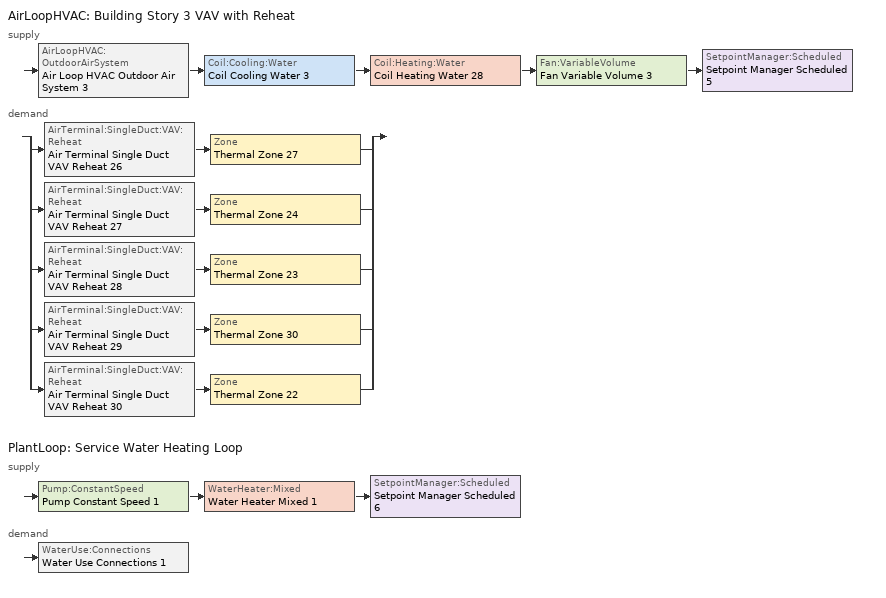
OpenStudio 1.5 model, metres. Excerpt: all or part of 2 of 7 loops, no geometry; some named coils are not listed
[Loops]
AirLoopHVAC 'Building Story 3 VAV with Reheat'
 supply: AirLoopHVAC:OutdoorAirSystem 'Air Loop HVAC Outdoor Air System 3' > Coil:Cooling:Water 'Coil Cooling Water 3' > Coil:Heating:Water 'Coil Heating Water 28' > Fan:VariableVolume 'Fan Variable Volume 3' > SetpointManager:Scheduled 'Setpoint Manager Scheduled 5'
 demand: split
  | AirTerminal:SingleDuct:VAV:Reheat 'Air Terminal Single Duct VAV Reheat 26' > Zone 'Thermal Zone 27'
  | AirTerminal:SingleDuct:VAV:Reheat 'Air Terminal Single Duct VAV Reheat 27' > Zone 'Thermal Zone 24'
  | AirTerminal:SingleDuct:VAV:Reheat 'Air Terminal Single Duct VAV Reheat 28' > Zone 'Thermal Zone 23'
  | AirTerminal:SingleDuct:VAV:Reheat 'Air Terminal Single Duct VAV Reheat 29' > Zone 'Thermal Zone 30'
  | AirTerminal:SingleDuct:VAV:Reheat 'Air Terminal Single Duct VAV Reheat 30' > Zone 'Thermal Zone 22'
PlantLoop 'Service Water Heating Loop'
 supply: Pump:ConstantSpeed 'Pump Constant Speed 1' > WaterHeater:Mixed 'Water Heater Mixed 1' > SetpointManager:Scheduled 'Setpoint Manager Scheduled 6'
 demand: WaterUse:Connections 'Water Use Connections 1'
[Sizing:Zone] Zone Cooling Design Supply Air Temperature {C}=14; Zone Heating Design Supply Air Temperature {C}=40; Zone Cooling Design Supply Air Humidity Ratio {kg-H2O/kg-air}=0.0085; Zone Heating Design Supply Air Humidity Ratio {kg-H2O/kg-air}=0.008; Cooling Design Air Flow Method=DesignDay; Heating Design Air Flow Method=DesignDay
Thermal Zone 22; Thermal Zone 23; Thermal Zone 24; Thermal Zone 27; Thermal Zone 30
[Zone equipment]
Thermal Zone 22: Air Terminal Single Duct VAV Reheat 30
Thermal Zone 23: Air Terminal Single Duct VAV Reheat 28
Thermal Zone 24: Air Terminal Single Duct VAV Reheat 27
Thermal Zone 27: Air Terminal Single Duct VAV Reheat 26
Thermal Zone 30: Air Terminal Single Duct VAV Reheat 29
[WaterUse:Connections]
Water Use Connections 1: Water Use Equipment Name 1=Water Use Equipment 1
[WaterUse:Equipment:Definition]
Restroom|swh_def: Peak Flow Rate {m3/s}=3.14288e-05; Target Temperature Schedule=swh_target_temp - extend 0.0 shift 0.0; Sensible Fraction Schedule=swh_sensible_fraction - extend 0.0 shift 0.0; Latent Fraction Schedule=swh_latent_fraction - extend 0.0 shift 0.0
[WaterUse:Equipment]
Water Use Equipment 1: Water Use Equipment Definition=Restroom|swh_def; Flow Rate Fraction Schedule=0800|1700|Office|default|swh - extend 0.0 shift 0.0
[PlantLoop]
Service Water Heating Loop: Maximum Loop Flow Rate {m3/s}=3.14288e-05; Plant Loop Volume {m3}=0.0707149
[Sizing:Plant]
Service Water Heating Loop: Loop Type=Heating; Design Loop Exit Temperature {C}=60; Loop Design Temperature Difference {deltaC}=11.1111
[SetpointManager:Scheduled] Control Variable=Temperature
Name | Schedule
Setpoint Manager Scheduled 5 | Supply Air Temp 55F - extend 0.0 shift 0.0
Setpoint Manager Scheduled 6 | Service/Domestic Water Temp - 140F - extend 0.0 shift 0.0
[AirLoopHVAC]
Building Story 3 VAV with Reheat: Design Supply Air Flow Rate {m3/s}=3.55294
[Sizing:System]
Building Story 3 VAV with Reheat: Type of Load to Size On=Sensible; Design Outdoor Air Flow Rate {m3/s}=3.55294; Minimum System Air Flow Ratio=0.3; Preheat Design Temperature {C}=7; Preheat Design Humidity Ratio {kg-H2O/kg-Air}=0.008; Precool Design Temperature {C}=12.8; Precool Design Humidity Ratio {kg-H2O/kg-Air}=0.008; Central Cooling Design Supply Air Temperature {C}=12.8; Central Heating Design Supply Air Temperature {C}=12.8; Sizing Option=NonCoincident; 100% Outdoor Air in Cooling=Yes; 100% Outdoor Air in Heating=Yes; Central Cooling Design Supply Air Humidity Ratio {kg-H2O/kg-Air}=0.0085; Central Heating Design Supply Air Humidity Ratio {kg-H2O/kg-Air}=0.008; Cooling Design Air Flow Method=DesignDay; Cooling Design Air Flow Rate {m3/s}=0; Heating Design Air Flow Method=DesignDay; Heating Design Air Flow Rate {m3/s}=0; System Outdoor Air Method=ZoneSum
[Controller:OutdoorAir]
Controller Outdoor Air 3: Minimum Outdoor Air Flow Rate {m3/s}=Autosize; Maximum Outdoor Air Flow Rate {m3/s}=3.55294; Economizer Control Type=DifferentialEnthalpy; Economizer Control Action Type=ModulateFlow; Economizer Maximum Limit Dry-Bulb Temperature {C}=20.5556; Economizer Maximum Limit Enthalpy {J/kg}=65128; Economizer Maximum Limit Dewpoint Temperature {C}=12.7778; Economizer Minimum Limit Dry-Bulb Temperature {C}=-100; Lockout Type=NoLockout; Minimum Limit Type=FixedMinimum; Controller Mechanical Ventilation=Controller Mechanical Ventilation 3; High Humidity Control=No; Heat Recovery Bypass Control Type=BypassWhenWithinEconomizerLimits
[Controller:MechanicalVentilation]
Controller Mechanical Ventilation 3: Availability Schedule=Always On Discrete; Demand Controlled Ventilation=Yes; System Outdoor Air Method=ZoneSum
[AirLoopHVAC:OutdoorAirSystem]
Air Loop HVAC Outdoor Air System 3: Controller=Controller Outdoor Air 3
[Fan:VariableVolume]
Fan Variable Volume 3: Availability Schedule=Always On Discrete; Fan Efficiency=0.6045; Pressure Rise {Pa}=500; Maximum Flow Rate {m3/s}=3.55294; Fan Power Minimum Flow Rate Input Method=FixedFlowRate; Fan Power Minimum Flow Fraction=0; Fan Power Minimum Air Flow Rate {m3/s}=0; Motor Efficiency=0.93; Motor In Airstream Fraction=1; Fan Power Coefficient 1=0.0407599; Fan Power Coefficient 2=0.088045; Fan Power Coefficient 3=-0.0729261; Fan Power Coefficient 4=0.94374; Fan Power Coefficient 5=0
[AirTerminal:SingleDuct:VAV:Reheat] Availability Schedule=Always On Discrete; Zone Minimum Air Flow Input Method=Constant; Constant Minimum Air Flow Fraction=0.3; Fixed Minimum Air Flow Rate {m3/s}=0; Minimum Hot Water or Steam Flow Rate {m3/s}=0; Convergence Tolerance=0.001; Damper Heating Action=Normal; Maximum Flow per Zone Floor Area During Reheat {m3/s-m2}=0.002032; Maximum Reheat Air Temperature {C}=35
Name | Maximum Air Flow Rate {m3/s} | Reheat Coil | Maximum Hot Water or Steam Flow Rate {m3/s} | Maximum Flow Fraction During Reheat
Air Terminal Single Duct VAV Reheat 26 | 0.251341 | Coil Heating Water 29 | 0.00011487 | 0.593788
Air Terminal Single Duct VAV Reheat 27 | 0.41208 | Coil Heating Water 30 | 0.000171406 | 0.632717
Air Terminal Single Duct VAV Reheat 28 | 2.19105 | Coil Heating Water 31 | 0.000343562 | 0.702765
Air Terminal Single Duct VAV Reheat 29 | 0.267971 | Coil Heating Water 32 | 0.000114905 | 0.556938
Air Terminal Single Duct VAV Reheat 30 | 0.430499 | Coil Heating Water 33 | 0.00017146 | 0.605647
[Pump:ConstantSpeed]
Pump Constant Speed 1: Rated Flow Rate {m3/s}=3.14288e-05; Rated Pump Head {Pa}=0; Rated Power Consumption {W}=0; Motor Efficiency=0.9; Fraction of Motor Inefficiencies to Fluid Stream=0; Pump Control Type=Intermittent
[WaterHeater:Mixed]
Water Heater Mixed 1: Tank Volume {m3}=0.3785; Setpoint Temperature Schedule=Service/Domestic Water Temp - 140F - extend 0.0 shift 0.0; Deadband Temperature Difference {deltaC}=2; Maximum Temperature Limit {C}=100; Heater Control Type=Cycle; Heater Maximum Capacity {W}=845000; Heater Fuel Type=NaturalGas; Heater Thermal Efficiency=0.8; Off Cycle Parasitic Fuel Consumption Rate {W}=20; Off Cycle Parasitic Fuel Type=NaturalGas; Off Cycle Parasitic Heat Fraction to Tank=0.8; On Cycle Parasitic Fuel Type=NaturalGas; Ambient Temperature Indicator=Schedule; Ambient Temperature Schedule=Water Heater Ambient Temp Schedule - 70F - extend 0.0 shift 0.0; Off Cycle Loss Coefficient to Ambient Temperature {W/K}=6; On Cycle Loss Coefficient to Ambient Temperature {W/K}=6; Use Side Effectiveness=1; Source Side Effectiveness=1; Use Side Design Flow Rate {m3/s}=autosize; Source Side Design Flow Rate {m3/s}=autosize; Indirect Water Heating Recovery Time {hr}=1.5
[Schedule:Ruleset]
Name | Default Day Schedule | Summer Design Day Schedule | Winter Design Day Schedule
0800|1700|Office|default|swh - extend 0.0 shift 0.0 | 0800|1700|Office|default|swh |default | 0800|1700|Office|default|swh Summer Design Day | 0800|1700|Office|default|swh Winter Design Day
swh_target_temp - extend 0.0 shift 0.0 | swh_target_temp Schedule Week Day | swh_target_temp Summer Design Day | swh_target_temp Winter Design Day
swh_sensible_fraction - extend 0.0 shift 0.0 | swh_sensible_fraction Schedule Week Day | swh_sensible_fraction Summer Design Day | swh_sensible_fraction Winter Design Day
swh_latent_fraction - extend 0.0 shift 0.0 | swh_latent_fraction Schedule Week Day | swh_latent_fraction Summer Design Day | swh_latent_fraction Winter Design Day
Supply Air Temp 55F - extend 0.0 shift 0.0 | Supply Air Temp 55F Default
Water Heater Ambient Temp Schedule - 70F - extend 0.0 shift 0.0 | Water Heater Ambient Temp Schedule - 70F Default
Service/Domestic Water Temp - 140F - extend 0.0 shift 0.0 | Service/Domestic Water Temp Default
[Schedule:Day]
0800|1700|Office|default|swh |default; 0800|1700|Office|default|swh Summer Design Day; 0800|1700|Office|default|swh Winter Design Day: 5, 0, 0.05, 5, 30, 0.08, 6, 0, 0.12, 6, 30, 0.15, 7, 0, 0.19, 7, 30, 0.22, 8, 0, 0.26, 8, 30, 0.29, 9, 0, 0.33, 9, 30, 0.36, 10, 0, 0.4, 10, 30, 0.43, 11, 0, 0.47, 11, 30, 0.5, 12, 0, 0.54, 12, 30, 0.57, 13, 0, 0.54, 13, 30, 0.52, 14, 0, 0.49, 14, 30, 0.46, 15, 0, 0.43, 15, 30, 0.41, 16, 0, 0.38, 16, 30, 0.35, 17, 0, 0.32, 17, 30, 0.3, 18, 0, 0.27, 18, 30, 0.24, 19, 0, 0.21, 19, 30, 0.19, 20, 0, 0.16, 20, 30, 0.13, 21, 0, 0.1, 21, 30, 0.08, 24, 0, 0.05
0800|1700|Office|default|swh |1/1-12/31|Sun: 5, 30, 0.04, 7, 0, 0.05, 8, 30, 0.06, 10, 0, 0.07, 11, 30, 0.08, 13, 0, 0.09, 15, 0, 0.08, 17, 0, 0.07, 19, 0, 0.06, 21, 0, 0.05, 24, 0, 0.04
0800|1700|Office|default|swh |1/1-12/31|Sat: 5, 0, 0.05, 5, 30, 0.06, 6, 0, 0.07, 6, 30, 0.09, 7, 0, 0.1, 7, 30, 0.11, 8, 0, 0.12, 8, 30, 0.13, 9, 0, 0.15, 9, 30, 0.16, 10, 0, 0.17, 10, 30, 0.18, 11, 0, 0.19, 11, 30, 0.21, 12, 0, 0.22, 12, 30, 0.23, 13, 0, 0.22, 13, 30, 0.21, 14, 0, 0.2, 14, 30, 0.19, 15, 0, 0.18, 15, 30, 0.17, 16, 0, 0.16, 16, 30, 0.15, 17, 30, 0.14, 18, 0, 0.13, 18, 30, 0.12, 19, 0, 0.11, 19, 30, 0.1, 20, 0, 0.09, 20, 30, 0.08, 21, 0, 0.07, 21, 30, 0.06, 24, 0, 0.05
swh_target_temp Schedule Week Day; swh_target_temp Winter Design Day; swh_target_temp Summer Design Day: 24, 0, 110
swh_sensible_fraction Schedule Week Day; swh_sensible_fraction Winter Design Day; swh_sensible_fraction Summer Design Day: 24, 0, 0.2
swh_latent_fraction Schedule Week Day; swh_latent_fraction Winter Design Day; swh_latent_fraction Summer Design Day: 24, 0, 0.05
Supply Air Temp 55F Default: 24, 0, 12.7778
Water Heater Ambient Temp Schedule - 70F Default: 24, 0, 21.1111
Service/Domestic Water Temp Default: 24, 0, 60
[Schedule:Rule] Schedule Ruleset=0800|1700|Office|default|swh - extend 0.0 shift 0.0; Date Specification Type=DateRange; Start Month=1; Start Day=1; End Month=12; End Day=31
Name | Rule Order | Day Schedule | Apply Sunday | Apply Saturday
0800|1700|Office|default|swh |1/1-12/31|Sun Rule | 0 | 0800|1700|Office|default|swh |1/1-12/31|Sun | Yes
0800|1700|Office|default|swh |1/1-12/31|Sat Rule | 1 | 0800|1700|Office|default|swh |1/1-12/31|Sat |  | Yes
[Schedule:Constant]
Always On Discrete: Value=1
